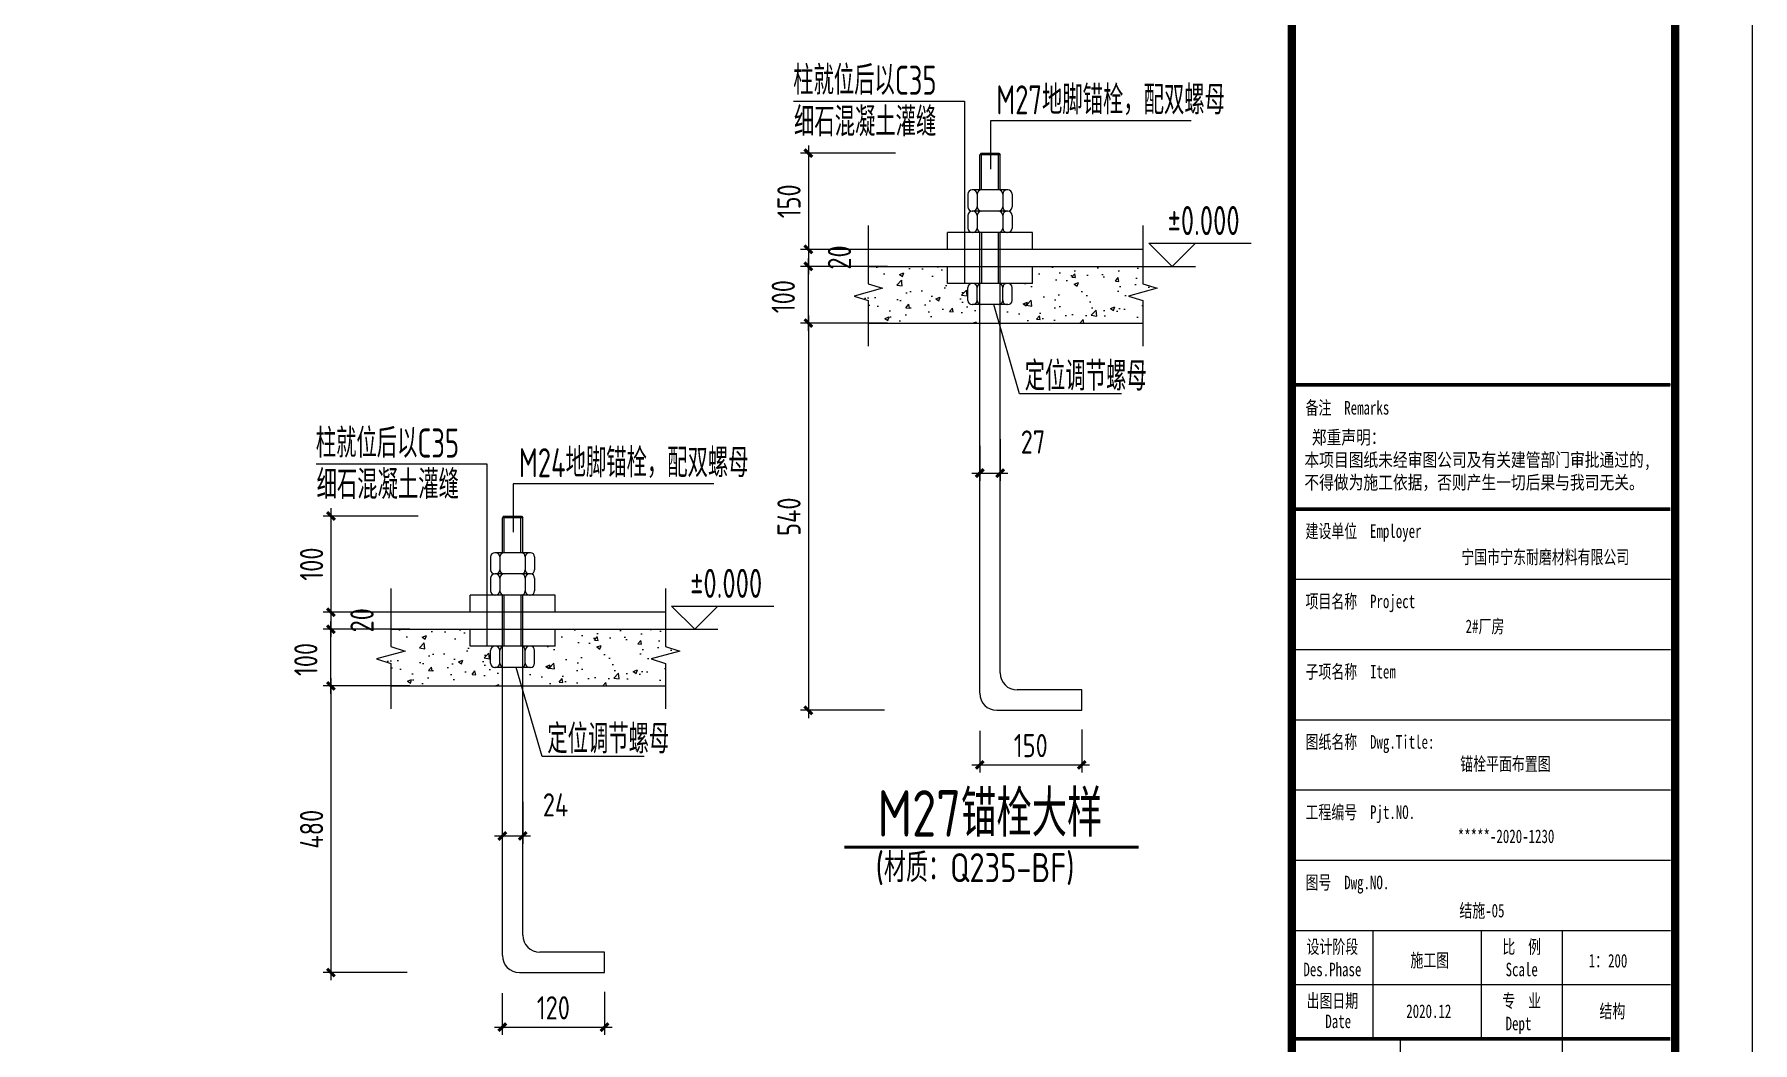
# Model space of a CAD drawing. Extents: x -33967 to 1773478, y -1022458 to -784650.
# Drawn here: x 596076 to 640446, y -1003682 to -977627 of the extents above; entities that cross this region are included whole.
import ezdxf
from ezdxf.enums import TextEntityAlignment as Align

# ---------------------------------------------------------------- set-up
doc = ezdxf.new("R2010")
doc.units = 0
doc.header["$LTSCALE"] = 1000
doc.header["$MEASUREMENT"] = 0
for name, color, linetype in [('AXIS', 3, 'Continuous'), ('C', 6, 'Continuous'), ('DIM', 146, 'Continuous'), ('DIM_ELEV', 3, 'Continuous'), ('JDX', 6, 'Continuous'), ('PUB_DIM', 3, 'Continuous'), ('PUB_TEXT', 7, 'Continuous'), ('PUB_TITLE', 4, 'Continuous'), ('图框文字', 120, 'Continuous')]:
    doc.layers.add(name, color=color, linetype=linetype)
doc.styles.add('_gyy_title_ST', font='', dxfattribs={"width": 0.8})
doc.styles.add('C', font='tssdeng.shx', dxfattribs={"height": 3, "bigfont": 'tssdchn.shx'})
doc.styles.add('TSSD_Dimension', font='Tssdeng.shx', dxfattribs={"width": 0.8, "bigfont": 'hztxt.shx'})
doc.styles.get('_gyy_title_ST').set_extended_font_data('SimSun')
doc.dimstyles.new('TSSD_100_200', dxfattribs={"dimtxt": 600, "dimasz": 200, "dimexe": 200, "dimexo": 500, "dimgap": 200, "dimtad": 1, "dimdec": 0, "dimlfac": 0.5, "dimzin": 0, "dimdsep": 46, "dimtxsty": 'TSSD_Dimension', "dimblk": 'ARCHTICK', "dimblk1": 'ARCHTICK', "dimblk2": 'ARCHTICK', "dimcen": 0, "dimdle": 200, "dimclrt": 7, "dimadec": 0, "dimazin": 0, "dimtfac": 1, "dimtdec": 0, "dimtix": 1, "dimtmove": 2, "dimatfit": 3, "dimfxl": 1, "dimtolj": 1, "dimtzin": 0, "dimarcsym": 0})
doc.dimstyles.new('TSSD_40_200', dxfattribs={"dimtxt": 600, "dimasz": 200, "dimexe": 200, "dimexo": 500, "dimgap": 200, "dimtad": 1, "dimdec": 0, "dimlfac": 0.2, "dimzin": 0, "dimdsep": 46, "dimtxsty": 'TSSD_Dimension', "dimblk": 'ARCHTICK', "dimblk1": 'ARCHTICK', "dimblk2": 'ARCHTICK', "dimcen": 0, "dimdle": 200, "dimclrt": 7, "dimadec": 0, "dimazin": 0, "dimtfac": 1, "dimtdec": 0, "dimtix": 1, "dimtmove": 2, "dimatfit": 3, "dimfxl": 1, "dimtolj": 1, "dimtzin": 0, "dimarcsym": 0})
pattern_1 = [(50, (735001.3, -971655), (1125.5324, -98.4713), [117.691, -1294.599]), (355, (735001.3, -971655), (-217.73, 1180.348), [94.153, -1035.679]), (100.4514, (735095.1, -971663.2), (907.803, 1081.876), [100.022, -1100.24]), (46.1842, (735001.3, -971341.2), (1674.726, -259.734), [176.536, -1941.898]), (96.6356, (735140.8, -971362.8), (1466.683, 1528.596), [150.033, -1650.36]), (351.1842, (735001.3, -971341.2), (1466.682, 1528.597), [141.23, -1553.519]), (21, (735158.2, -971419.6), (936.673, -631.794), [117.691, -1294.599]), (326, (735158.2, -971419.6), (381.813, 1137.913), [94.153, -1035.679]), (71.4514, (735236.3, -971472.3), (1318.486, 506.118), [100.022, -1100.24]), (37.5, (735001.3, -971655), (19.0814, 522.3806), [0, -1023.1254, 0, -1051.3712, 0, -1039.6022]), (7.5, (735001.3, -971655), (412.8116, 618.9151), [0, -599.4385, 0, -999.5873, 0, -396.2257]), (327.5, (734651.35, -971655), (837.68, -35.3933), [0, -392.3027, 0, -1223.9844, 0, -1624.1332]), (317.5, (734494.4, -971655), (915.142, 157.086), [0, -509.9935, 0, -812.851, 0, -1153.37])]
pattern_2 = [(50, (747329, -962279.2), (1125.5324, -98.4713), [117.691, -1294.599]), (355, (747329, -962279.2), (-217.73, 1180.348), [94.153, -1035.679]), (100.4514, (747422.8, -962287.4), (907.803, 1081.876), [100.022, -1100.24]), (46.1842, (747329, -961965.4), (1674.726, -259.734), [176.536, -1941.898]), (96.6356, (747468.6, -961987), (1466.683, 1528.596), [150.033, -1650.36]), (351.1842, (747329, -961965.4), (1466.682, 1528.597), [141.23, -1553.519]), (21, (747486, -962043.85), (936.673, -631.794), [117.691, -1294.599]), (326, (747486, -962043.9), (381.813, 1137.913), [94.153, -1035.679]), (71.4514, (747564, -962096.5), (1318.486, 506.118), [100.022, -1100.24]), (37.5, (747329.04, -962279.23), (19.0814, 522.3806), [0, -1023.1254, 0, -1051.3712, 0, -1039.6022]), (7.5, (747329.04, -962279.23), (412.8116, 618.9151), [0, -599.4385, 0, -999.5873, 0, -396.2257]), (327.5, (746979.1, -962279.23), (837.68, -35.3933), [0, -392.3027, 0, -1223.9844, 0, -1624.1332]), (317.5, (746822.2, -962279.2), (915.142, 157.086), [0, -509.9935, 0, -812.851, 0, -1153.37])]

# ---------------------------------------------------------------- blocks, each defined once
blk = doc.blocks.new('_ArchTick')
at = {"color": 0, "linetype": 'ByBlock', "const_width": 0.4}
blk.add_lwpolyline([(-0.5, -0.5), (0.5, 0.5)], dxfattribs=at)
blk = doc.blocks.new('*D1284')
at = {"layer": 'AXIS', "color": 0, "lineweight": -2, "transparency": 16777216}
for p, q in [((603734, -989873), (603734, -992760)), ((605987, -990073), (603534, -990073)), ((606018, -992560), (603534, -992560))]:
    blk.add_line(p, q, dxfattribs=at)
at = {"layer": 'Defpoints', "color": 0, "transparency": 16777216}
for p in [(606487, -990073), (603734, -992560), (606518, -992560)]:
    blk.add_point(p, dxfattribs=at)
at = {"layer": 'AXIS', "color": 0, "lineweight": -2, "transparency": 16777216, "xscale": 200, "yscale": 200, "zscale": 200}
for p, rotation in [((603734, -990073), 90), ((603734, -992560), 270)]:
    blk.add_blockref('_ArchTick', p, dxfattribs=dict(at, rotation=rotation))
at = {"layer": 'AXIS', "color": 7, "transparency": 16777216, "insert": (603234, -991316), "char_height": 600, "attachment_point": 5, "rotation": 90, "style": 'TSSD_Dimension'}
blk.add_mtext('\\A1;100', dxfattribs=at)
blk = doc.blocks.new('*D1271')
at = {"layer": 'Defpoints', "color": 0, "transparency": 16777216}
for p in [(603734, -992999), (606275, -992560), (606275, -992999)]:
    blk.add_point(p, dxfattribs=at)
at = {"layer": 'DIM', "color": 0, "lineweight": -2, "transparency": 16777216}
for p, q in [((603734, -992360), (603734, -993199)), ((605775, -992560), (603534, -992560)), ((605775, -992999), (603534, -992999))]:
    blk.add_line(p, q, dxfattribs=at)
at = {"layer": 'DIM', "color": 0, "lineweight": -2, "transparency": 16777216, "xscale": 200, "yscale": 200, "zscale": 200}
for p, rotation in [((603734, -992560), 90), ((603734, -992999), 270)]:
    blk.add_blockref('_ArchTick', p, dxfattribs=dict(at, rotation=rotation))
at = {"layer": 'DIM', "color": 7, "transparency": 16777216, "insert": (604537, -992768), "char_height": 600, "attachment_point": 5, "rotation": 90, "style": 'TSSD_Dimension'}
blk.add_mtext('\\A1;20', dxfattribs=at)
blk = doc.blocks.new('*D1272')
at = {"layer": 'AXIS', "color": 0, "lineweight": -2, "transparency": 16777216}
for p, q in [((605775, -992999), (603534, -992999)), ((603734, -994665), (603734, -992799)), ((605775, -994465), (603534, -994465))]:
    blk.add_line(p, q, dxfattribs=at)
at = {"layer": 'Defpoints', "color": 0, "transparency": 16777216}
for p in [(603734, -992999), (606275, -992999), (606275, -994465)]:
    blk.add_point(p, dxfattribs=at)
at = {"layer": 'AXIS', "color": 0, "lineweight": -2, "transparency": 16777216, "xscale": 200, "yscale": 200, "zscale": 200}
for p, rotation in [((603734, -992999), 90), ((603734, -994465), 270)]:
    blk.add_blockref('_ArchTick', p, dxfattribs=dict(at, rotation=rotation))
at = {"layer": 'AXIS', "color": 7, "transparency": 16777216, "insert": (603087, -993781), "char_height": 600, "attachment_point": 5, "rotation": 90, "style": 'TSSD_Dimension'}
blk.add_mtext('\\A1;100', dxfattribs=at)
blk = doc.blocks.new('*D1273')
at = {"layer": 'AXIS', "color": 0, "lineweight": -2, "transparency": 16777216}
for p, q in [((608160, -1002401), (608160, -1003481)), ((610796, -1002370), (610796, -1003481)), ((607960, -1003281), (610996, -1003281))]:
    blk.add_line(p, q, dxfattribs=at)
at = {"layer": 'Defpoints', "color": 0, "transparency": 16777216}
for p in [(610796, -1001870), (608160, -1001901), (610796, -1003281)]:
    blk.add_point(p, dxfattribs=at)
at = {"layer": 'AXIS', "color": 0, "lineweight": -2, "transparency": 16777216, "xscale": 200, "yscale": 200, "zscale": 200, "rotation": 180}
blk.add_blockref('_ArchTick', (608160, -1003281), dxfattribs=at)
at = {"layer": 'AXIS', "color": 0, "lineweight": -2, "transparency": 16777216, "xscale": 200, "yscale": 200, "zscale": 200}
blk.add_blockref('_ArchTick', (610796, -1003281), dxfattribs=at)
at = {"layer": 'AXIS', "color": 7, "transparency": 16777216, "insert": (609478, -1002781), "char_height": 600, "attachment_point": 5, "style": 'TSSD_Dimension'}
blk.add_mtext('\\A1;120', dxfattribs=at)
blk = doc.blocks.new('*D1274')
at = {"layer": 'AXIS', "color": 0, "lineweight": -2, "transparency": 16777216}
for p, q in [((603734, -994265), (603734, -1002070)), ((604299, -994465), (603534, -994465)), ((605704, -1001870), (603534, -1001870))]:
    blk.add_line(p, q, dxfattribs=at)
at = {"layer": 'Defpoints', "color": 0, "transparency": 16777216}
for p in [(604799, -994465), (603734, -1001870), (606204, -1001870)]:
    blk.add_point(p, dxfattribs=at)
at = {"layer": 'AXIS', "color": 0, "lineweight": -2, "transparency": 16777216, "xscale": 200, "yscale": 200, "zscale": 200}
for p, rotation in [((603734, -994465), 90), ((603734, -1001870), 270)]:
    blk.add_blockref('_ArchTick', p, dxfattribs=dict(at, rotation=rotation))
at = {"layer": 'AXIS', "color": 7, "transparency": 16777216, "insert": (603234, -998167), "char_height": 600, "attachment_point": 5, "rotation": 90, "style": 'TSSD_Dimension'}
blk.add_mtext('\\A1;480', dxfattribs=at)
blk = doc.blocks.new('*D1275')
at = {"layer": 'AXIS', "color": 0, "lineweight": -2, "transparency": 16777216}
for p, q in [((608160, -997640), (608160, -998540)), ((608687, -997462), (608687, -998540)), ((607960, -998340), (608887, -998340))]:
    blk.add_line(p, q, dxfattribs=at)
at = {"layer": 'Defpoints', "color": 0, "transparency": 16777216}
for p in [(608687, -996962), (608160, -997140), (608687, -998340)]:
    blk.add_point(p, dxfattribs=at)
at = {"layer": 'AXIS', "color": 0, "lineweight": -2, "transparency": 16777216, "xscale": 200, "yscale": 200, "zscale": 200, "rotation": 180}
blk.add_blockref('_ArchTick', (608160, -998340), dxfattribs=at)
at = {"layer": 'AXIS', "color": 0, "lineweight": -2, "transparency": 16777216, "xscale": 200, "yscale": 200, "zscale": 200}
blk.add_blockref('_ArchTick', (608687, -998340), dxfattribs=at)
at = {"layer": 'AXIS', "color": 7, "transparency": 16777216, "insert": (609534, -997537), "char_height": 600, "attachment_point": 5, "style": 'TSSD_Dimension'}
blk.add_mtext('\\A1;24', dxfattribs=at)
blk = doc.blocks.new('*D1259')
at = {"layer": 'AXIS', "color": 0, "lineweight": -2, "transparency": 16777216}
for p, q in [((616062, -980497), (616062, -983384)), ((618315, -980697), (615862, -980697)), ((618346, -983184), (615862, -983184))]:
    blk.add_line(p, q, dxfattribs=at)
at = {"layer": 'Defpoints', "color": 0, "transparency": 16777216}
for p in [(618815, -980697), (616062, -983184), (618846, -983184)]:
    blk.add_point(p, dxfattribs=at)
at = {"layer": 'AXIS', "color": 0, "lineweight": -2, "transparency": 16777216, "xscale": 200, "yscale": 200, "zscale": 200}
for p, rotation in [((616062, -980697), 90), ((616062, -983184), 270)]:
    blk.add_blockref('_ArchTick', p, dxfattribs=dict(at, rotation=rotation))
at = {"layer": 'AXIS', "color": 7, "transparency": 16777216, "insert": (615562, -981941), "char_height": 600, "attachment_point": 5, "rotation": 90, "style": 'TSSD_Dimension'}
blk.add_mtext('\\A1;150', dxfattribs=at)
blk = doc.blocks.new('*D1260')
at = {"layer": 'Defpoints', "color": 0, "transparency": 16777216}
for p in [(618602, -983184), (616062, -983623), (618602, -983623)]:
    blk.add_point(p, dxfattribs=at)
at = {"layer": 'DIM', "color": 0, "lineweight": -2, "transparency": 16777216}
for p, q in [((618102, -983184), (615862, -983184)), ((616062, -982984), (616062, -983823)), ((618102, -983623), (615862, -983623))]:
    blk.add_line(p, q, dxfattribs=at)
at = {"layer": 'DIM', "color": 0, "lineweight": -2, "transparency": 16777216, "xscale": 200, "yscale": 200, "zscale": 200}
for p, rotation in [((616062, -983184), 90), ((616062, -983623), 270)]:
    blk.add_blockref('_ArchTick', p, dxfattribs=dict(at, rotation=rotation))
at = {"layer": 'DIM', "color": 7, "transparency": 16777216, "insert": (616865, -983393), "char_height": 600, "attachment_point": 5, "rotation": 90, "style": 'TSSD_Dimension'}
blk.add_mtext('\\A1;20', dxfattribs=at)
blk = doc.blocks.new('*D1261')
at = {"layer": 'AXIS', "color": 0, "lineweight": -2, "transparency": 16777216}
for p, q in [((618102, -983623), (615862, -983623)), ((616062, -985289), (616062, -983423)), ((618102, -985089), (615862, -985089))]:
    blk.add_line(p, q, dxfattribs=at)
at = {"layer": 'Defpoints', "color": 0, "transparency": 16777216}
for p in [(616062, -983623), (618602, -983623), (618602, -985089)]:
    blk.add_point(p, dxfattribs=at)
at = {"layer": 'AXIS', "color": 0, "lineweight": -2, "transparency": 16777216, "xscale": 200, "yscale": 200, "zscale": 200}
for p, rotation in [((616062, -983623), 90), ((616062, -985089), 270)]:
    blk.add_blockref('_ArchTick', p, dxfattribs=dict(at, rotation=rotation))
at = {"layer": 'AXIS', "color": 7, "transparency": 16777216, "insert": (615415, -984405), "char_height": 600, "attachment_point": 5, "rotation": 90, "style": 'TSSD_Dimension'}
blk.add_mtext('\\A1;100', dxfattribs=at)
blk = doc.blocks.new('*D1262')
at = {"layer": 'AXIS', "color": 0, "lineweight": -2, "transparency": 16777216}
for p, q in [((620488, -995625), (620488, -996705)), ((623124, -995594), (623124, -996705)), ((620288, -996505), (623324, -996505))]:
    blk.add_line(p, q, dxfattribs=at)
at = {"layer": 'Defpoints', "color": 0, "transparency": 16777216}
for p in [(620488, -995125), (623124, -995094), (623124, -996505)]:
    blk.add_point(p, dxfattribs=at)
at = {"layer": 'AXIS', "color": 0, "lineweight": -2, "transparency": 16777216, "xscale": 200, "yscale": 200, "zscale": 200, "rotation": 180}
blk.add_blockref('_ArchTick', (620488, -996505), dxfattribs=at)
at = {"layer": 'AXIS', "color": 0, "lineweight": -2, "transparency": 16777216, "xscale": 200, "yscale": 200, "zscale": 200}
blk.add_blockref('_ArchTick', (623124, -996505), dxfattribs=at)
at = {"layer": 'AXIS', "color": 7, "transparency": 16777216, "insert": (621806, -996005), "char_height": 600, "attachment_point": 5, "style": 'TSSD_Dimension'}
blk.add_mtext('\\A1;150', dxfattribs=at)
blk = doc.blocks.new('*D1263')
at = {"layer": 'AXIS', "color": 0, "lineweight": -2, "transparency": 16777216}
for p, q in [((616062, -984889), (616062, -995294)), ((616627, -985089), (615862, -985089)), ((618032, -995094), (615862, -995094))]:
    blk.add_line(p, q, dxfattribs=at)
at = {"layer": 'Defpoints', "color": 0, "transparency": 16777216}
for p in [(617127, -985089), (616062, -995094), (618532, -995094)]:
    blk.add_point(p, dxfattribs=at)
at = {"layer": 'AXIS', "color": 0, "lineweight": -2, "transparency": 16777216, "xscale": 200, "yscale": 200, "zscale": 200}
for p, rotation in [((616062, -985089), 90), ((616062, -995094), 270)]:
    blk.add_blockref('_ArchTick', p, dxfattribs=dict(at, rotation=rotation))
at = {"layer": 'AXIS', "color": 7, "transparency": 16777216, "insert": (615562, -990091), "char_height": 600, "attachment_point": 5, "rotation": 90, "style": 'TSSD_Dimension'}
blk.add_mtext('\\A1;540', dxfattribs=at)
blk = doc.blocks.new('*D1264')
at = {"layer": 'AXIS', "color": 0, "lineweight": -2, "transparency": 16777216}
for p, q in [((621015, -988086), (621015, -989164)), ((620488, -988264), (620488, -989164)), ((620288, -988964), (621215, -988964))]:
    blk.add_line(p, q, dxfattribs=at)
at = {"layer": 'Defpoints', "color": 0, "transparency": 16777216}
for p in [(621015, -987586), (620488, -987764), (621015, -988964)]:
    blk.add_point(p, dxfattribs=at)
at = {"layer": 'AXIS', "color": 0, "lineweight": -2, "transparency": 16777216, "xscale": 200, "yscale": 200, "zscale": 200, "rotation": 180}
blk.add_blockref('_ArchTick', (620488, -988964), dxfattribs=at)
at = {"layer": 'AXIS', "color": 0, "lineweight": -2, "transparency": 16777216, "xscale": 200, "yscale": 200, "zscale": 200}
blk.add_blockref('_ArchTick', (621015, -988964), dxfattribs=at)
at = {"layer": 'AXIS', "color": 7, "transparency": 16777216, "insert": (621862, -988161), "char_height": 600, "attachment_point": 5, "style": 'TSSD_Dimension'}
blk.add_mtext('\\A1;27', dxfattribs=at)

msp = doc.modelspace()

# ---------------------------------------------------------------- hatches: boundary and pattern name
h = msp.add_hatch()
h.set_pattern_fill('AN33C', color=3, scale=1569.21081, style=0)
h.set_pattern_definition(pattern_2)
h.paths.add_polyline_path([(619653.1, -984062.5), (619653.1, -983623.2), (617609.5, -983623.2), (617609.5, -984071.5), (617977, -984188.4), (617242, -984388.9), (617609.5, -984505.8), (617609.5, -985088.8), (620487.9, -985088.8), (620487.9, -984611.8), (620290.7, -984611.8, -0.4142136), (620180.9, -984501.9), (620180.9, -984172.4, -0.4142136), (620290.7, -984062.5)])
h = msp.add_hatch()
h.set_pattern_fill('AN33C', color=3, scale=1569.21081, style=0)
h.set_pattern_definition(pattern_2)
h.paths.add_polyline_path([(621850, -983623.2), (621850, -984062.5), (621212.4, -984062.5, -0.4142136), (621322.3, -984172.4), (621322.3, -984501.9, -0.4142136), (621212.4, -984611.8), (621191.6, -984611.8), (621015.2, -984611.8), (621015.2, -985088.8), (624699.9, -985088.8), (624699.9, -984505.8), (624332.4, -984388.9), (625067.3, -984188.4), (624699.9, -984071.5), (624699.9, -983623.2)])
h = msp.add_hatch()
h.set_pattern_fill('AN33C', color=3, scale=1569.21081, style=0)
h.set_pattern_definition(pattern_1)
h.paths.add_polyline_path([(607325.4, -993438.3), (607325.4, -992998.9), (605281.8, -992998.9), (605281.8, -993447.3), (605649.2, -993564.2), (604914.3, -993764.6), (605281.8, -993881.6), (605281.8, -994464.6), (608160.2, -994464.6), (608160.2, -993987.5), (607962.9, -993987.5, -0.4142136), (607853.1, -993877.7), (607853.1, -993548.1, -0.4142136), (607962.9, -993438.3)])
h = msp.add_hatch()
h.set_pattern_fill('AN33C', color=3, scale=1569.21081, style=0)
h.set_pattern_definition(pattern_1)
h.paths.add_polyline_path([(609522.3, -992998.9), (609522.3, -993438.3), (608884.7, -993438.3, -0.4142136), (608994.5, -993548.1), (608994.5, -993877.7, -0.4142136), (608884.7, -993987.5), (608863.8, -993987.5), (608687.4, -993987.5), (608687.4, -994464.6), (612372.1, -994464.6), (612372.1, -993881.6), (612004.6, -993764.6), (612739.6, -993564.2), (612372.1, -993447.3), (612372.1, -992998.9)])

# ---------------------------------------------------------------- linework, layer by layer
at = {"color": 2}
for p, q in [((620521.5, -980697.3), (620487.9, -980744.4)), ((621015.2, -980744.4), (620487.9, -980744.4)), ((620521.5, -980697.3), (620981.6, -980697.3)), ((620981.6, -980697.3), (621015.2, -980744.4)), ((608193.7, -990073), (608160.2, -990120.2)), ((608687.4, -990120.2), (608160.2, -990120.2)), ((608193.7, -990073), (608653.9, -990073)), ((608653.9, -990073), (608687.4, -990120.2))]:
    msp.add_line(p, q, dxfattribs=at)
at = {"color": 2, "ltscale": 0.02}
for p, q in [((620487.9, -981646), (620487.9, -980744.4)), ((621015.2, -981646), (621015.2, -980744.4)), ((608160.2, -991021.7), (608160.2, -990120.2)), ((608687.4, -991021.7), (608687.4, -990120.2))]:
    msp.add_line(p, q, dxfattribs=at)
at = {"color": 4, "ltscale": 0.02}
for p, q in [((620534.5, -981646), (620534.5, -980744.4)), ((620968.7, -981646), (620968.7, -980744.4)), ((620537.9, -984062.5), (620537.9, -982744.4)), ((620972.1, -984062.5), (620972.1, -982744.4)), ((608206.7, -991021.7), (608206.7, -990120.2)), ((608640.9, -991021.7), (608640.9, -990120.2)), ((608210.1, -993438.3), (608210.1, -992120.2)), ((608644.3, -993438.3), (608644.3, -992120.2))]:
    msp.add_line(p, q, dxfattribs=at)
at = {"color": 3}
for p, q in [((620180.9, -981755.8), (620180.9, -982085.3)), ((621212.4, -981646), (620290.7, -981646)), ((620421.4, -981755.8), (620421.4, -982085.3)), ((621081.7, -981755.8), (621081.7, -982085.3)), ((621322.3, -981755.8), (621322.3, -982085.3)), ((620180.9, -982305), (620180.9, -982634.6)), ((621212.4, -982195.2), (620290.7, -982195.2)), ((620421.4, -982305), (620421.4, -982634.6)), ((621081.7, -982305), (621081.7, -982634.6)), ((621322.3, -982305), (621322.3, -982634.6)), ((620180.9, -984501.9), (620180.9, -984172.4)), ((620421.4, -984501.9), (620421.4, -984172.4)), ((621081.7, -984501.9), (621081.7, -984172.4)), ((621322.3, -984501.9), (621322.3, -984172.4)), ((621212.4, -984611.8), (620290.7, -984611.8)), ((607853.1, -991131.6), (607853.1, -991461.1)), ((608884.7, -991021.7), (607962.9, -991021.7)), ((608093.6, -991131.6), (608093.6, -991461.1)), ((608754, -991131.6), (608754, -991461.1)), ((608994.5, -991131.6), (608994.5, -991461.1)), ((608884.7, -991570.9), (607962.9, -991570.9)), ((607853.1, -991680.8), (607853.1, -992010.3)), ((608093.6, -991680.8), (608093.6, -992010.3)), ((608754, -991680.8), (608754, -992010.3)), ((608994.5, -991680.8), (608994.5, -992010.3)), ((607853.1, -993877.7), (607853.1, -993548.1)), ((608093.6, -993877.7), (608093.6, -993548.1)), ((608754, -993877.7), (608754, -993548.1)), ((608994.5, -993877.7), (608994.5, -993548.1)), ((608884.7, -993987.5), (607962.9, -993987.5))]:
    msp.add_line(p, q, dxfattribs=at)
for p, q in [((619653.1, -983183.8), (619653.1, -982744.4)), ((621850, -982744.4), (619653.1, -982744.4)), ((621850, -983183.8), (621850, -982744.4)), ((624699.9, -983183.8), (617609.5, -983183.8)), ((617609.5, -983623.2), (624699.9, -983623.2)), ((619653.1, -984062.5), (619653.1, -983623.2)), ((621850, -984062.5), (621850, -983623.2)), ((621850, -984062.5), (619653.1, -984062.5)), ((617609.5, -985088.8), (624699.9, -985088.8)), ((607325.4, -992559.5), (607325.4, -992120.2)), ((609522.3, -992120.2), (607325.4, -992120.2)), ((609522.3, -992559.5), (609522.3, -992120.2)), ((612372.1, -992559.5), (605281.8, -992559.5)), ((605281.8, -992998.9), (612372.1, -992998.9)), ((607325.4, -993438.3), (607325.4, -992998.9)), ((609522.3, -993438.3), (609522.3, -992998.9)), ((609522.3, -993438.3), (607325.4, -993438.3)), ((605281.8, -994464.6), (612372.1, -994464.6))]:
    msp.add_line(p, q)
at = {"color": 8, "ltscale": 0.02}
for p, q in [((620487.9, -994654.6), (620487.9, -982744.4)), ((621015.2, -994127.4), (621015.2, -982744.4)), ((608160.2, -1001430.4), (608160.2, -992120.2)), ((608687.4, -1000903.1), (608687.4, -992120.2)), ((623124.2, -994566.8), (621454.6, -994566.8)), ((623124.2, -995094), (623124.2, -994566.8)), ((620927.3, -995094), (623124.2, -995094)), ((610796.5, -1001342.5), (609126.8, -1001342.5)), ((610796.5, -1001869.8), (610796.5, -1001342.5)), ((608599.6, -1001869.8), (610796.5, -1001869.8))]:
    msp.add_line(p, q, dxfattribs=at)
at = {"color": 3}
for centre, start, end in [((620290.7, -981755.8), 90, 180), ((620311.6, -981755.8), 0, 90), ((620531.3, -981755.8), 90, 180), ((620971.9, -981755.8), 0, 90), ((621191.6, -981755.8), 90, 180), ((621212.4, -981755.8), 0, 90), ((620290.7, -982085.3), 180, 270), ((620290.7, -982305), 90, 180), ((620311.6, -982085.3), 270, 0), ((620311.6, -982305), 0, 90), ((620531.3, -982085.3), 180, 270), ((620531.3, -982305), 90, 180), ((620971.9, -982085.3), 270, 0), ((620971.9, -982305), 0, 90), ((621191.6, -982085.3), 180, 270), ((621191.6, -982305), 90, 180), ((621212.4, -982085.3), 270, 0), ((621212.4, -982305), 0, 90), ((620290.7, -982634.6), 180, 270), ((620311.6, -982634.6), 270, 0), ((620531.3, -982634.6), 180, 270), ((620971.9, -982634.6), 270, 0), ((621191.6, -982634.6), 180, 270), ((621212.4, -982634.6), 270, 0), ((620290.7, -984172.4), 90, 180), ((620311.6, -984172.4), 0, 90), ((620531.3, -984172.4), 90, 180), ((620971.9, -984172.4), 0, 90), ((621191.6, -984172.4), 90, 180), ((621212.4, -984172.4), 0, 90), ((620290.7, -984501.9), 180, 270), ((620311.6, -984501.9), 270, 0), ((620531.3, -984501.9), 180, 270), ((620971.9, -984501.9), 270, 0), ((621191.6, -984501.9), 180, 270), ((621212.4, -984501.9), 270, 0), ((607962.9, -991131.6), 90, 180), ((607983.8, -991131.6), 0, 90), ((608203.5, -991131.6), 90, 180), ((608644.1, -991131.6), 0, 90), ((608863.8, -991131.6), 90, 180), ((608884.7, -991131.6), 0, 90), ((607962.9, -991461.1), 180, 270), ((607962.9, -991680.8), 90, 180), ((607983.8, -991461.1), 270, 0), ((607983.8, -991680.8), 0, 90), ((608203.5, -991461.1), 180, 270), ((608203.5, -991680.8), 90, 180), ((608644.1, -991461.1), 270, 0), ((608644.1, -991680.8), 0, 90), ((608863.8, -991461.1), 180, 270), ((608863.8, -991680.8), 90, 180), ((608884.7, -991461.1), 270, 0), ((608884.7, -991680.8), 0, 90), ((607962.9, -992010.3), 180, 270), ((607983.8, -992010.3), 270, 0), ((608203.5, -992010.3), 180, 270), ((608644.1, -992010.3), 270, 0), ((608863.8, -992010.3), 180, 270), ((608884.7, -992010.3), 270, 0), ((607962.9, -993548.1), 90, 180), ((607983.8, -993548.1), 0, 90), ((608203.5, -993548.1), 90, 180), ((608644.1, -993548.1), 0, 90), ((608863.8, -993548.1), 90, 180), ((608884.7, -993548.1), 0, 90), ((607962.9, -993877.7), 180, 270), ((607983.8, -993877.7), 270, 0), ((608203.5, -993877.7), 180, 270), ((608644.1, -993877.7), 270, 0), ((608863.8, -993877.7), 180, 270), ((608884.7, -993877.7), 270, 0)]:
    msp.add_arc(centre, 109.8, start, end, dxfattribs=at)
at = {"color": 8, "ltscale": 0.02}
for centre in [(621454.6, -994127.4), (620927.3, -994654.6), (609126.8, -1000903.1), (608599.6, -1001430.4)]:
    msp.add_arc(centre, 439.4, 180, 270, dxfattribs=at)
at = {"layer": 'C', "color": 1, "linetype": 'ByBlock', "const_width": 78.6}
msp.add_lwpolyline([(616990.5, -998628.1), (624592.4, -998628.1)], dxfattribs=at)
at = {"layer": 'DIM_ELEV'}
for p, q in [((625456.3, -983623.2), (624856.3, -983023.2)), ((624856.3, -983023.2), (627499.8, -983023.2)), ((625456.3, -983623.2), (626056.3, -983023.2)), ((624699.9, -983623.2), (626056.3, -983623.2)), ((613128.6, -992998.9), (612528.6, -992398.9)), ((612528.6, -992398.9), (615172, -992398.9)), ((613128.6, -992998.9), (613728.6, -992398.9)), ((612372.1, -992998.9), (613728.6, -992998.9))]:
    msp.add_line(p, q, dxfattribs=at)
at = {"layer": 'JDX', "color": 2}
for p, q in [((617609.5, -982567), (617609.5, -984071.5)), ((624699.9, -982567), (624699.9, -984071.5)), ((617609.5, -984071.5), (617977, -984188.4)), ((624699.9, -984071.5), (625067.3, -984188.4)), ((617977, -984188.4), (617242, -984388.9)), ((617242, -984388.9), (617609.5, -984505.8)), ((617609.5, -984505.8), (617609.5, -985680.3)), ((625067.3, -984188.4), (624332.4, -984388.9)), ((624332.4, -984388.9), (624699.9, -984505.8)), ((624699.9, -984505.8), (624699.9, -985680.3)), ((605281.8, -991942.7), (605281.8, -993447.3)), ((612372.1, -991942.7), (612372.1, -993447.3)), ((605649.2, -993564.2), (604914.3, -993764.6)), ((604914.3, -993764.6), (605281.8, -993881.6)), ((605281.8, -993447.3), (605649.2, -993564.2)), ((605281.8, -993881.6), (605281.8, -995056)), ((612739.6, -993564.2), (612004.6, -993764.6)), ((612004.6, -993764.6), (612372.1, -993881.6)), ((612372.1, -993447.3), (612739.6, -993564.2)), ((612372.1, -993881.6), (612372.1, -995056))]:
    msp.add_line(p, q, dxfattribs=at)
at = {"layer": 'PUB_DIM'}
for p, q in [((615680.6, -979351.4), (620090.7, -979351.4)), ((620090.7, -979351.4), (620090.7, -984062.5)), ((620766.5, -979864.2), (620766.5, -981114.1)), ((625945.4, -979864.2), (620766.5, -979864.2)), ((621513.5, -986912.8), (620848.3, -984611.8)), ((624146, -986912.8), (621513.5, -986912.8)), ((603352.8, -988727.2), (607762.9, -988727.2)), ((607762.9, -988727.2), (607762.9, -993438.3)), ((608438.7, -989240), (608438.7, -990489.9)), ((613617.6, -989240), (608438.7, -989240)), ((609185.7, -996288.5), (608520.5, -993987.5)), ((611818.3, -996288.5), (609185.7, -996288.5))]:
    msp.add_line(p, q, dxfattribs=at)
at = {"layer": 'PUB_TITLE'}
for p, q in [((638323.9, -986685.3), (628547, -986685.3)), ((638323.9, -991713.4), (628547, -991713.4)), ((638323.9, -993529.1), (628547, -993529.1)), ((638323.9, -995344.8), (628547, -995344.8)), ((638323.9, -997160.6), (628547, -997160.6)), ((638323.9, -998976.3), (628547, -998976.3)), ((638323.9, -1000792), (628547, -1000792)), ((630642.1, -1000792), (630642.1, -1003585.4)), ((633435.5, -1000792), (633435.5, -1003585.4)), ((635530.5, -1000792), (635530.5, -1013362.3)), ((638323.9, -1002188.7), (628547, -1002188.7)), ((631340.4, -1003585.4), (631340.4, -1013362.3))]:
    msp.add_line(p, q, dxfattribs=at)
msp.add_lwpolyline([(521646, -1022458.4), (640446, -1022458.4), (640446, -938458.4), (521646, -938458.4)], close=True, dxfattribs=at)
at = {"layer": 'PUB_TITLE', "const_width": 212.1}
for points in [[(524466.3, -1021044.2), (524466.3, -939872.6), (638446, -939872.6), (638446, -1021044.2)], [(628547, -939872.6), (638446, -939872.6), (638446, -1021044.2), (628547, -1021044.2)]]:
    msp.add_lwpolyline(points, close=True, dxfattribs=at)
at = {"layer": 'PUB_TITLE', "const_width": 97.8}
for points in [[(628547, -986685.3), (638323.9, -986685.3)], [(628547, -989897.7), (638323.9, -989897.7)], [(628547, -1003585.4), (638323.9, -1003585.4)]]:
    msp.add_lwpolyline(points, dxfattribs=at)

# ---------------------------------------------------------------- texts
at = {"layer": 'PUB_TEXT'}
for s, height, style, width, p in [('柱就位后以C35', 750, 'TSSD_Dimension', 0.7, (615670.1, -979187.4)), ('M27地脚锚栓，配双螺母', 750, 'TSSD_Dimension', 0.7, (620914.5, -979694.6)), ('细石混凝土灌缝', 750, 'TSSD_Dimension', 0.7, (615692, -980260.7)), ('%%p0.000', 750, 'TSSD_Dimension', 0.7, (625338.6, -982813.2)), ('定位调节螺母', 750, 'TSSD_Dimension', 0.7, (621648.9, -986832.3)), ('柱就位后以C35', 750, 'TSSD_Dimension', 0.7, (603342.3, -988563.1)), ('M24地脚锚栓，配双螺母', 750, 'TSSD_Dimension', 0.7, (608586.8, -989070.4)), ('细石混凝土灌缝', 750, 'TSSD_Dimension', 0.7, (603364.3, -989636.4)), ('%%p0.000', 750, 'TSSD_Dimension', 0.7, (613010.9, -992188.9)), ('定位调节螺母', 750, 'TSSD_Dimension', 0.7, (609321.2, -996208)), ('M27锚栓大样', 1200, 'C', 0.8, (617845.8, -998357.1)), ('(材质：Q235-BF)', 750, 'C', 0.8, (617799, -999534.4))]:
    msp.add_text(s, height=height, dxfattribs=dict(at, style=style, width=width)).set_placement(p)
at = {"layer": 'PUB_TITLE', "style": '_gyy_title_ST', "width": 0.7}
for s, height, p in [('备注  Remarks', 349.176, (628900.4, -987451)), ('建设单位  Employer', 349.176, (628900.4, -990638)), ('项目名称  Project', 349.176, (628900.4, -992453.7)), ('子项名称  Item', 349.18, (628900.4, -994269.4)), ('图纸名称  Dwg.Title:', 349.176, (628900.4, -996085.1)), ('工程编号  Pjt.NO.', 349.176, (628900.4, -997900.8)), ('图号  Dwg.NO.', 349.176, (628900.4, -999716.5))]:
    msp.add_text(s, height=height, dxfattribs=at).set_placement(p)
at = {"layer": 'PUB_TITLE', "color": 2, "style": '_gyy_title_ST', "width": 0.7}
for s, height, p in [('宁国市宁东耐磨材料有限公司', 349.176, (635093.4, -991125.9)), ('2#厂房', 349.18, (633534.6, -992916.9))]:
    msp.add_text(s, height=height, dxfattribs=at).set_placement(p, align=Align.MIDDLE)
at = {"layer": 'PUB_TITLE', "color": 6, "style": '_gyy_title_ST', "width": 0.7}
msp.add_text('锚栓平面布置图', height=349.18, dxfattribs=at).set_placement((634062.5, -996471.6), align=Align.MIDDLE)
at = {"layer": 'PUB_TITLE', "color": 2, "style": '_gyy_title_ST', "width": 0.7}
msp.add_text('*****-2020-1230', height=349.176, dxfattribs=at).set_placement((634078.8, -998523.4), align=Align.CENTER)
at = {"layer": 'PUB_TITLE', "color": 6, "style": '_gyy_title_ST', "width": 0.7}
msp.add_text('结施-05', height=349.18, dxfattribs=at).set_placement((633455.5, -1000444), align=Align.CENTER)
at = {"layer": 'PUB_TITLE', "style": '_gyy_title_ST', "width": 0.7}
for s, p in [('设计阶段', (629594.5, -1001378.6)), ('比  例', (634483, -1001378.6)), ('Des.Phase', (629594.5, -1001965.2)), ('Scale', (634483, -1001965.2)), ('出图日期', (629594.5, -1002775.3)), ('专  业', (634483, -1002775.3)), ('Date', (629744.8, -1003304.7)), ('Dept ', (634483, -1003361.9))]:
    msp.add_text(s, height=349.18, dxfattribs=at).set_placement(p, align=Align.CENTER)
at = {"layer": 'PUB_TITLE', "insert": (628871.2, -987866.1), "char_height": 349.176, "width": 11173.63, "attachment_point": 1, "style": '_gyy_title_ST'}
msp.add_mtext(' 郑重声明：\\P本项目图纸未经审图公司及有关建管部门审批通过的,\\P不得做为施工依据，否则产生一切后果与我司无关。', dxfattribs=at)
at = {"layer": '图框文字', "color": 7, "style": '_gyy_title_ST', "width": 0.7}
for s, p in [('施工图', (632109.1, -1001728.4)), ('1：200', (636711.3, -1001739.5)), ('2020.12', (632083.2, -1003043)), ('结构', (636825.5, -1003043))]:
    msp.add_text(s, height=349.18, dxfattribs=at).set_placement(p, align=Align.CENTER)

# ---------------------------------------------------------------- dimensions: what is measured, and where the dimension line sits
at = {"layer": 'AXIS'}
for base, p1, p2, text, picture, middle in [((616062, -983183.8), (618815.1, -980697.3), (618845.8, -983183.8), '150', '*D1259', (615562, -981940.5)), ((616062, -995094), (617127, -985088.8), (618531.5, -995094), '540', '*D1263', (615562, -990091.4)), ((603734.2, -992559.5), (606487.3, -990073), (606518, -992559.5), '100', '*D1284', (603234.2, -991316.3)), ((603734.2, -1001869.8), (604799.2, -994464.6), (606203.8, -1001869.8), '480', '*D1274', (603234.2, -998167.2))]:
    dim = msp.add_linear_dim(base=base, p1=p1, p2=p2, angle=90, text=text, dimstyle='TSSD_40_200', dxfattribs=at)
    dim.commit()
    dim.dimension.update_dxf_attribs({"geometry": picture, "text_midpoint": middle})
for base, p1, p2, picture, middle in [((616062, -983623.2), (618602.4, -985088.8), (618602.4, -983623.2), '*D1261', (615415.1, -984404.8)), ((603734.2, -992998.9), (606274.6, -994464.6), (606274.6, -992998.9), '*D1272', (603087.3, -993780.6))]:
    dim = msp.add_linear_dim(base=base, p1=p1, p2=p2, angle=90, text='100', dimstyle='TSSD_40_200', dxfattribs=at)
    dim.commit()
    dim.dimension.update_dxf_attribs({"geometry": picture, "text_midpoint": middle, "dimtype": 128})
for base, p1, p2, text, picture, middle in [((621015.2, -988964.4), (620487.9, -987764.1), (621015.2, -987586.1), '27', '*D1264', (621862, -988161.4)), ((608687.4, -998340.2), (608160.2, -997139.8), (608687.4, -996961.9), '24', '*D1275', (609534.2, -997537.2))]:
    dim = msp.add_linear_dim(base=base, p1=p1, p2=p2, text=text, dimstyle='TSSD_40_200', dxfattribs=at)
    dim.commit()
    dim.dimension.update_dxf_attribs({"geometry": picture, "text_midpoint": middle, "dimtype": 128})
for base, p1, p2, text, picture, middle in [((623124.2, -996504.7), (620487.9, -995125.4), (623124.2, -995094), '150', '*D1262', (621806.1, -996004.7)), ((610796.5, -1003280.5), (608160.2, -1001901.2), (610796.5, -1001869.8), '120', '*D1273', (609478.3, -1002780.5))]:
    dim = msp.add_linear_dim(base=base, p1=p1, p2=p2, text=text, dimstyle='TSSD_40_200', dxfattribs=at)
    dim.commit()
    dim.dimension.update_dxf_attribs({"geometry": picture, "text_midpoint": middle})
at = {"layer": 'DIM'}
for base, p1, p2, picture, middle in [((616062, -983623.2), (618602.4, -983183.8), (618602.4, -983623.2), '*D1260', (616864.6, -983392.6)), ((603734.2, -992998.9), (606274.6, -992559.5), (606274.6, -992998.9), '*D1271', (604536.9, -992768.3))]:
    dim = msp.add_linear_dim(base=base, p1=p1, p2=p2, angle=90, text='20', dimstyle='TSSD_100_200', dxfattribs=at)
    dim.commit()
    dim.dimension.update_dxf_attribs({"geometry": picture, "text_midpoint": middle, "dimtype": 128})

doc.saveas('drawing.dxf')
